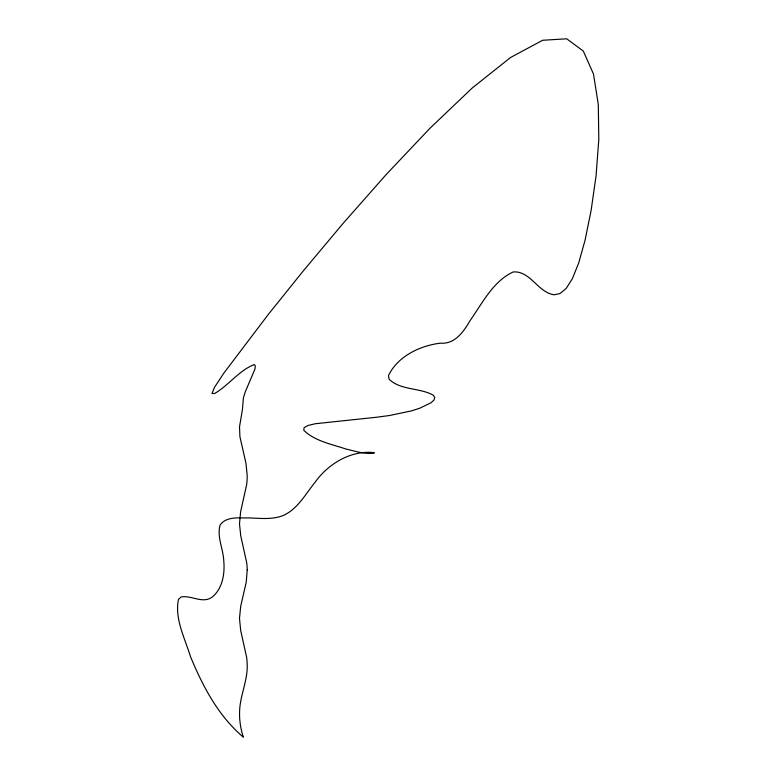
<?xml version="1.0" encoding="UTF-8"?>
<svg xmlns="http://www.w3.org/2000/svg" width="776" height="776" viewBox="0 0 776 776"><rect width="100%" height="100%" fill="white"/><g stroke="black" fill="none" stroke-linecap="round" stroke-linejoin="round"><path stroke-width="1.16" d="M247.204 569.894L246.264 582.01L240.715 606.26L239.493 618.385L240.686 630.51L246.613 657.185A59.151 59.151 0 0 1 247.204 664.46C247.845 681.056 239.522 696.373 239.571 712.921A68.249 68.249 0 0 0 239.823 720.254L240.424 725.162A75.505 75.505 0 0 0 243.373 737.2C218.308 715.967 202.652 686.168 190.343 656.234C184.824 638.056 174.474 618.812 178.451 599.412L181.099 596.977C191.585 594.94 203.002 604.436 212.663 596.705C222.896 587.868 224.962 573.066 223.721 560.282C223.11 548.506 216.746 536.672 220.132 524.925C226.553 516.021 239.357 518.164 248.95 517.922C260.649 518.31 272.939 519.93 284.016 515.148C298.023 508.493 305.482 494.011 314.94 482.497C328.064 463.796 351.082 449.915 374.342 452.67L374.255 453.097C364.827 454.484 355.34 451.108 346.212 449.11C331.759 444.173 315.124 441.263 303.804 430.36L304.085 427.673L308.033 425.49L315.231 423.745L376.767 417.226L389.581 415.5L411.164 410.95L419.593 408.292L431.136 402.715L433.997 399.989L434.754 397.448L433.28 395.188C419.554 387.505 400.979 390.522 389.154 379.299L388.446 375.662C397.438 356.475 420.078 345.543 440.525 343.167C455.221 344.389 463.893 331.207 470.401 320.119C482.633 302.795 493.177 281.203 513.208 271.94C530.425 270.64 537.865 292.474 554.103 294.783L560 293.551L566.111 288.526L572.368 278.681L578.692 262.977L585.017 240.385L591.099 210.568L596.046 175.919L598.8 139.554L598.306 104.566L593.495 74.04L583.319 51.09L566.722 38.8L542.628 40.274L510.56 57.492L472.254 87.989L430.05 128.176L386.244 174.484L343.157 223.323L303.115 271.115L268.418 314.28L223.721 373.305L214.448 387.457L211.974 393.548L214.709 393.461C228.842 385.245 238.989 370.453 254.285 364.545L255.352 365.981L254.945 369.085L245.206 392.006L243.383 397.962L242.451 409.437L239.512 426.829L239.91 436.704L245.953 463.185L247.195 475.339A63.797 63.797 0 0 1 246.574 485.019L240.638 511.694L239.493 523.819L240.764 535.944L246.671 562.619A62.565 62.565 0 0 1 247.204 569.894"/></g></svg>
